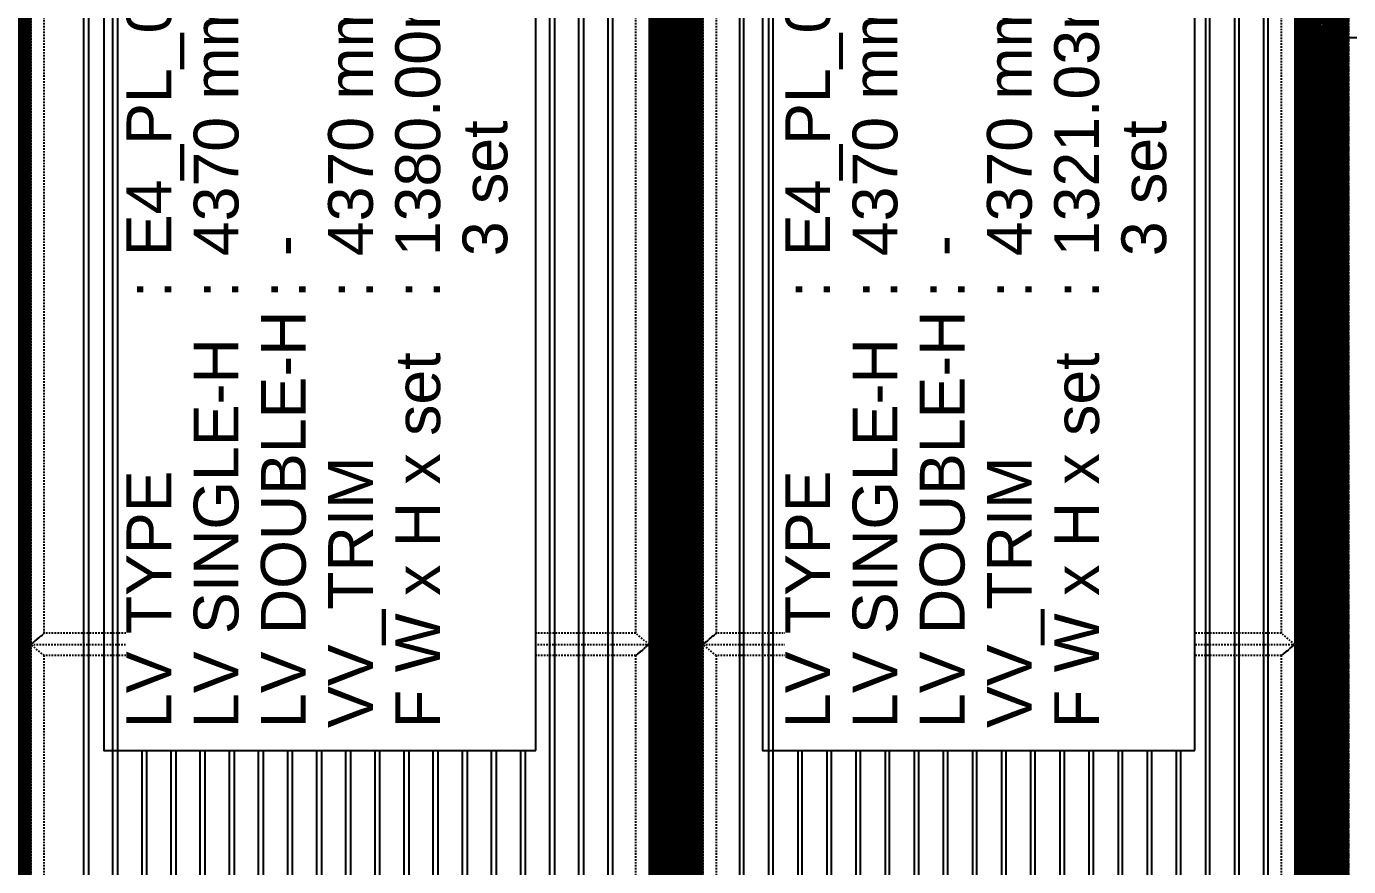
# Model space of a CAD drawing. Header units: millimetres. Extents: x 663313 to 1226001, y 1431724 to 1620898.
# Drawn here: x 902598 to 905549, y 1514246 to 1516121 of the extents above; entities that cross this region are included whole.
import ezdxf

# ---------------------------------------------------------------- set-up
doc = ezdxf.new("R2010")
doc.units = ezdxf.units.MM
for name, pattern in [('Grid Line', [22.225, 12.7, -3.175, 3.175, -3.175]), ('HIDDEN', [0.375, 0.25, -0.125]), ('TA_HL_001.00000', [6.5, 3.55, -2.95]), ('XKITLINE00', [0]), ('XKITLINE02', [4, 2, -2])]:
    doc.linetypes.add(name, pattern=pattern)
doc.layers.get('Defpoints').update_dxf_attribs({"color": 140})
doc.layers.add('000 - 0_HIDE_OBJ_FRAMING_DEF_SUB', color=1, linetype='Continuous', plot=False)
doc.layers.add('000 - ESTIMATE_ASPG_MAIN_COLOR_6', color=6, linetype='Continuous', true_color=0xff00ff)
doc.layers.add('000 - ESTIMATE_ASPG_TEXT_COLOR_1', color=1, linetype='Continuous', true_color=0xff0000)
for name, color, linetype in [('000 - ESTIMATE_ASPG_WIPEOUT_', 250, 'Continuous'), ('010 - ASPG_EXTR_MAIN_COLOR_2', 2, 'Continuous'), ('010 - ASPG_EXTR_WIPEOUT_', 250, 'Continuous'), ('010 - ASPG_FRAMING_MAIN_COLOR_1', 1, 'Continuous'), ('010 - ASPG_FRAMING_SUB_COLOR_2', 1, 'Continuous'), ('DIM', 1, 'Continuous')]:
    doc.layers.add(name, color=color, linetype=linetype)
doc.layers.add('000_AREA_ASPG_AREA_HATCH_', color=7, linetype='Continuous', true_color=0xff8700, plot=False)
doc.layers.add('000_AREA_ASPG_AREA_MAIN_COLOR_1', color=7, linetype='Continuous', true_color=0xff8700, plot=False)
for name, color, linetype, lineweight in [('A-FLOR-E', 2, 'Continuous', 9), ('A-GENM', 29, 'Continuous', 9), ('Bolt', 7, 'Continuous', 0), ('Part', 2, 'Continuous', 0)]:
    doc.layers.add(name, color=color, linetype=linetype, lineweight=lineweight)
doc.styles.add('_Arial', font='arial.ttf')
doc.styles.add('Arial', font='arial.ttf')
doc.dimstyles.new('Dim - 40 - End', dxfattribs={"dimscale": 0.04, "dimtxt": 3, "dimasz": 1, "dimexe": 0, "dimexo": 2.5, "dimgap": 1.5, "dimtad": 1, "dimdec": 0, "dimlfac": 1000, "dimzin": 1, "dimdsep": 46, "dimtxsty": 'Arial', "dimblk": 'END', "dimcen": 0.09, "dimclrd": 1, "dimclre": 49, "dimclrt": 3, "dimadec": 0, "dimazin": 0, "dimtfac": 1, "dimtdec": 0, "dimtix": 1, "dimtofl": 0, "dimtmove": 2, "dimatfit": 3, "dimfxl": 1, "dimtfill": 1, "dimtfillclr": 256, "dimtolj": 1, "dimtzin": 0, "dimarcsym": 0})

# ---------------------------------------------------------------- blocks, each defined once
blk = doc.blocks.new('GM_Louver Grill Vertical Z1 - Z Profile-18225337-ENT 4 ELE-4 sheet')
at = {"layer": 'A-GENM', "color": 39}
blk.add_line((131839.2, 105680), (131839.2, 110050), dxfattribs=at)
blk = doc.blocks.new('4')
at = {"layer": 'DIM'}
for p, q in [((133213.9, 105680), (133213.9, 110050)), ((134614.2, 110050), (134614.2, 105680)), ((134714.2, 110050), (134714.2, 105680)), ((136114.5, 105680), (136114.5, 110050))]:
    blk.add_line(p, q, dxfattribs=at)
for points in [[(133163.9, 110050), (134664.2, 110050), (134664.2, 105680), (133163.9, 105680)], [(136164.5, 110050), (134664.2, 110050), (134664.2, 105680), (136164.5, 105680)]]:
    blk.add_lwpolyline(points, close=True, dxfattribs=at)
at = {"layer": 'A-GENM'}
for p in [(1425, 0), (1500, 0), (1575, 0), (1650, 0), (1725, 0), (1800, 0), (1875, 0), (1950, 0), (2025, 0), (2100, 0), (2175, 0), (2250, 0), (2325, 0), (2400, 0), (2475, 0), (2550, 0), (2625, 0), (2700, 0), (2925, 0), (3000, 0), (3075, 0), (3150, 0), (3225, 0), (3300, 0), (3375, 0), (3450, 0), (3525, 0), (3600, 0), (3675, 0), (3750, 0), (3825, 0), (3900, 0), (3975, 0), (4050, 0), (4125, 0), (4200, 0)]:
    blk.add_blockref('GM_Louver Grill Vertical Z1 - Z Profile-18225337-ENT 4 ELE-4 sheet', p, dxfattribs=at)
blk = doc.blocks.new('*A3166292')
at = {"layer": 'Part', "linetype": 'XKITLINE00', "lineweight": 0}
for p, q in [((471.413366, 88.530227), (471.413366, 87.880227)), ((471.413366, 88.530227), (498.413366, 88.530227)), ((498.413366, 87.880227), (498.413366, 88.530227)), ((471.413366, 87.880227), (498.413366, 87.880227))]:
    blk.add_line(p, q, dxfattribs=at)
at = {"layer": 'Part', "linetype": 'XKITLINE02', "lineweight": 0}
blk.add_line((471.413366, 87.940227), (498.413366, 87.940227), dxfattribs=at)
blk = doc.blocks.new('*A3170293')
at = {"layer": 'Part', "linetype": 'XKITLINE00', "lineweight": 0}
for p, q in [((473.663364, 101.130227), (473.663364, 88.530227)), ((473.663364, 101.130227), (474.663364, 101.130227)), ((474.663364, 101.130227), (474.663364, 88.530227)), ((473.663364, 87.820227), (473.663364, 84.030227)), ((474.663364, 87.820227), (474.663364, 84.030227)), ((473.663364, 84.030227), (474.663364, 84.030227))]:
    blk.add_line(p, q, dxfattribs=at)
at = {"layer": 'Part', "linetype": 'XKITLINE02', "lineweight": 0}
for p, q in [((474.133364, 101.130227), (474.133364, 84.030227)), ((474.193364, 101.130227), (474.193364, 84.030227)), ((473.663364, 88.530227), (473.663364, 87.820227)), ((474.663364, 88.530227), (474.663364, 87.820227))]:
    blk.add_line(p, q, dxfattribs=at)
blk = doc.blocks.new('*A3171294')
at = {"layer": 'Part', "linetype": 'XKITLINE00', "lineweight": 0}
for p, q in [((495.163364, 101.130227), (495.163364, 88.530227)), ((495.163364, 101.130227), (496.163364, 101.130227)), ((496.163364, 101.130227), (496.163364, 88.530227)), ((495.163364, 87.820227), (495.163364, 84.030227)), ((496.163364, 87.820227), (496.163364, 84.030227)), ((495.163364, 84.030227), (496.163364, 84.030227))]:
    blk.add_line(p, q, dxfattribs=at)
at = {"layer": 'Part', "linetype": 'XKITLINE02', "lineweight": 0}
for p, q in [((495.633364, 101.130227), (495.633364, 84.030227)), ((495.693364, 101.130227), (495.693364, 84.030227)), ((495.163364, 88.530227), (495.163364, 87.820227)), ((496.163364, 88.530227), (496.163364, 87.820227))]:
    blk.add_line(p, q, dxfattribs=at)
blk = doc.blocks.new('*A3184300')
at = {"layer": 'Bolt'}
for points in [[(473.793, 87.88), (473.793, 87.94), (473.933, 87.94), (473.933, 87.88)], [(474.393, 87.88), (474.393, 87.94), (474.533, 87.94), (474.533, 87.88)], [(473.793, 87.82), (473.793, 87.88), (473.933, 87.88), (473.933, 87.82)], [(474.393, 87.82), (474.393, 87.88), (474.533, 87.88), (474.533, 87.82)]]:
    blk.add_hatch(color=256, dxfattribs=at).paths.add_polyline_path(points, flags=17)
at = {"layer": 'Bolt', "linetype": 'XKITLINE00', "lineweight": 0}
for p, q in [((473.793, 87.88), (473.793, 87.94)), ((473.863, 87.741), (473.863, 88.17)), ((473.933, 87.88), (473.933, 87.94)), ((474.393, 87.88), (474.393, 87.94)), ((474.463, 87.741), (474.463, 88.17)), ((474.533, 87.88), (474.533, 87.94)), ((473.793, 87.82), (473.793, 87.88)), ((473.933, 87.82), (473.933, 87.88)), ((474.393, 87.82), (474.393, 87.88)), ((474.533, 87.82), (474.533, 87.88))]:
    blk.add_line(p, q, dxfattribs=at)
blk = doc.blocks.new('*A3185301')
at = {"layer": 'Part', "linetype": 'XKITLINE00', "lineweight": 0}
for p, q in [((473.663364, 87.820227), (473.663364, 87.880227)), ((474.663364, 87.820227), (473.663364, 87.820227)), ((474.663364, 87.880227), (474.663364, 87.820227))]:
    blk.add_line(p, q, dxfattribs=at)
at = {"layer": 'Part', "linetype": 'XKITLINE02', "lineweight": 0}
blk.add_line((473.663364, 87.880227), (474.663364, 87.880227), dxfattribs=at)
blk = doc.blocks.new('*A3186302')
at = {"layer": 'Part', "linetype": 'XKITLINE00', "lineweight": 0}
for p, q in [((474.133364, 87.820227), (474.193364, 87.820227)), ((474.133364, 86.820227), (474.133364, 87.820227)), ((474.193364, 87.820227), (474.193364, 86.820227)), ((474.133364, 87.520227), (474.193364, 87.520227)), ((474.193364, 86.820227), (474.133364, 86.820227))]:
    blk.add_line(p, q, dxfattribs=at)
blk = doc.blocks.new('*A3192308')
at = {"layer": 'Bolt'}
for points in [[(494.833, 101.33), (494.833, 101.23), (494.693, 101.23), (494.693, 101.33)], [(496.633, 101.33), (496.633, 101.23), (496.493, 101.23), (496.493, 101.33)]]:
    blk.add_hatch(color=256, dxfattribs=at).paths.add_polyline_path(points, flags=17)
at = {"layer": 'Bolt', "linetype": 'XKITLINE00', "lineweight": 0}
for p, q in [((494.693, 101.23), (494.693, 101.33)), ((494.763, 101.23), (494.763, 101.33)), ((494.833, 101.23), (494.833, 101.33)), ((496.493, 101.23), (496.493, 101.33)), ((496.563, 101.23), (496.563, 101.33)), ((496.633, 101.23), (496.633, 101.33))]:
    blk.add_line(p, q, dxfattribs=at)
blk = doc.blocks.new('*A3193309')
at = {"layer": 'Bolt', "linetype": 'XKITLINE02', "lineweight": 0}
for p, q in [((495.822564, 100.930227), (495.393364, 100.930227)), ((495.693364, 101.000227), (495.633364, 101.000227)), ((495.743364, 101.100227), (495.693364, 101.100227)), ((495.693364, 100.860227), (495.633364, 100.860227)), ((495.743364, 100.760227), (495.693364, 100.760227))]:
    blk.add_line(p, q, dxfattribs=at)
blk = doc.blocks.new('*A3194310')
at = {"layer": 'Part', "linetype": 'XKITLINE00', "lineweight": 0}
for p, q in [((494.563364, 101.330227), (494.363364, 101.530227)), ((496.793364, 101.330227), (496.963364, 101.530227)), ((494.563364, 101.330227), (496.793364, 101.330227))]:
    blk.add_line(p, q, dxfattribs=at)
at = {"layer": 'Part', "linetype": 'XKITLINE02', "lineweight": 0}
blk.add_line((494.363364, 101.530227), (496.963364, 101.530227), dxfattribs=at)
blk = doc.blocks.new('*A3195311')
at = {"layer": 'Part', "linetype": 'XKITLINE00', "lineweight": 0}
for p, q in [((495.693364, 101.230227), (495.693364, 101.130227)), ((496.293364, 101.230227), (496.293364, 101.180227)), ((496.293364, 101.180227), (495.743364, 101.180227)), ((495.743364, 101.180227), (495.743364, 101.130227))]:
    blk.add_line(p, q, dxfattribs=at)
at = {"layer": 'Part', "linetype": 'XKITLINE02', "lineweight": 0}
for p, q in [((495.693364, 101.230227), (496.293364, 101.230227)), ((495.693364, 101.130227), (495.693364, 100.630227)), ((495.743364, 101.130227), (495.743364, 100.630227)), ((495.693364, 100.630227), (495.743364, 100.630227))]:
    blk.add_line(p, q, dxfattribs=at)
blk = doc.blocks.new('*A3196312')
at = {"layer": 'Part', "linetype": 'XKITLINE00', "lineweight": 0}
for p, q in [((494.563364, 101.230227), (494.563364, 101.330227)), ((494.563364, 101.330227), (496.763364, 101.330227)), ((494.563364, 101.230227), (496.763364, 101.230227)), ((496.763364, 101.330227), (496.763364, 101.230227))]:
    blk.add_line(p, q, dxfattribs=at)
blk = doc.blocks.new('*A3204313')
at = {"layer": 'Bolt'}
for points in [[(473.333, 101.33), (473.333, 101.23), (473.193, 101.23), (473.193, 101.33)], [(475.133, 101.33), (475.133, 101.23), (474.993, 101.23), (474.993, 101.33)]]:
    blk.add_hatch(color=256, dxfattribs=at).paths.add_polyline_path(points, flags=17)
at = {"layer": 'Bolt', "linetype": 'XKITLINE00', "lineweight": 0}
for p, q in [((473.193, 101.23), (473.193, 101.33)), ((473.263, 101.23), (473.263, 101.33)), ((473.333, 101.23), (473.333, 101.33)), ((474.993, 101.23), (474.993, 101.33)), ((475.063, 101.23), (475.063, 101.33)), ((475.133, 101.23), (475.133, 101.33))]:
    blk.add_line(p, q, dxfattribs=at)
blk = doc.blocks.new('*A3205314')
at = {"layer": 'Bolt', "linetype": 'XKITLINE02', "lineweight": 0}
for p, q in [((474.322564, 100.930227), (473.893364, 100.930227)), ((474.193364, 101.000227), (474.133364, 101.000227)), ((474.243364, 101.100227), (474.193364, 101.100227)), ((474.193364, 100.860227), (474.133364, 100.860227)), ((474.243364, 100.760227), (474.193364, 100.760227))]:
    blk.add_line(p, q, dxfattribs=at)
blk = doc.blocks.new('*A3206315')
at = {"layer": 'Part', "linetype": 'XKITLINE00', "lineweight": 0}
for p, q in [((473.063364, 101.330227), (472.863364, 101.530227)), ((475.293364, 101.330227), (475.463364, 101.530227)), ((473.063364, 101.330227), (475.293364, 101.330227))]:
    blk.add_line(p, q, dxfattribs=at)
at = {"layer": 'Part', "linetype": 'XKITLINE02', "lineweight": 0}
blk.add_line((472.863364, 101.530227), (475.463364, 101.530227), dxfattribs=at)
blk = doc.blocks.new('*A3207316')
at = {"layer": 'Part', "linetype": 'XKITLINE00', "lineweight": 0}
for p, q in [((474.193364, 101.230227), (474.193364, 101.130227)), ((474.793364, 101.230227), (474.793364, 101.180227)), ((474.793364, 101.180227), (474.243364, 101.180227)), ((474.243364, 101.180227), (474.243364, 101.130227))]:
    blk.add_line(p, q, dxfattribs=at)
at = {"layer": 'Part', "linetype": 'XKITLINE02', "lineweight": 0}
for p, q in [((474.193364, 101.230227), (474.793364, 101.230227)), ((474.193364, 101.130227), (474.193364, 100.630227)), ((474.243364, 101.130227), (474.243364, 100.630227)), ((474.193364, 100.630227), (474.243364, 100.630227))]:
    blk.add_line(p, q, dxfattribs=at)
blk = doc.blocks.new('*A3208317')
at = {"layer": 'Part', "linetype": 'XKITLINE00', "lineweight": 0}
for p, q in [((473.063364, 101.230227), (473.063364, 101.330227)), ((473.063364, 101.330227), (475.263364, 101.330227)), ((473.063364, 101.230227), (475.263364, 101.230227)), ((475.263364, 101.330227), (475.263364, 101.230227))]:
    blk.add_line(p, q, dxfattribs=at)
blk = doc.blocks.new('*A3230331')
at = {"layer": 'Bolt'}
for points in [[(495.293, 87.88), (495.293, 87.94), (495.433, 87.94), (495.433, 87.88)], [(495.893, 87.88), (495.893, 87.94), (496.033, 87.94), (496.033, 87.88)], [(495.293, 87.82), (495.293, 87.88), (495.433, 87.88), (495.433, 87.82)], [(495.893, 87.82), (495.893, 87.88), (496.033, 87.88), (496.033, 87.82)]]:
    blk.add_hatch(color=256, dxfattribs=at).paths.add_polyline_path(points, flags=17)
at = {"layer": 'Bolt', "linetype": 'XKITLINE00', "lineweight": 0}
for p, q in [((495.293, 87.88), (495.293, 87.94)), ((495.363, 87.741), (495.363, 88.17)), ((495.433, 87.88), (495.433, 87.94)), ((495.893, 87.88), (495.893, 87.94)), ((495.963, 87.741), (495.963, 88.17)), ((496.033, 87.88), (496.033, 87.94)), ((495.293, 87.82), (495.293, 87.88)), ((495.433, 87.82), (495.433, 87.88)), ((495.893, 87.82), (495.893, 87.88)), ((496.033, 87.82), (496.033, 87.88))]:
    blk.add_line(p, q, dxfattribs=at)
blk = doc.blocks.new('*A3231332')
at = {"layer": 'Part', "linetype": 'XKITLINE00', "lineweight": 0}
for p, q in [((495.163364, 87.820227), (495.163364, 87.880227)), ((495.163364, 87.820227), (496.163364, 87.820227)), ((496.163364, 87.820227), (496.163364, 87.880227))]:
    blk.add_line(p, q, dxfattribs=at)
at = {"layer": 'Part', "linetype": 'XKITLINE02', "lineweight": 0}
blk.add_line((495.163364, 87.880227), (496.163364, 87.880227), dxfattribs=at)
blk = doc.blocks.new('*A3232333')
at = {"layer": 'Part', "linetype": 'XKITLINE00', "lineweight": 0}
for p, q in [((495.633364, 87.820227), (495.693364, 87.820227)), ((495.633364, 86.820227), (495.633364, 87.820227)), ((495.693364, 87.820227), (495.693364, 86.820227)), ((495.633364, 87.520227), (495.693364, 87.520227)), ((495.693364, 86.820227), (495.633364, 86.820227))]:
    blk.add_line(p, q, dxfattribs=at)
blk = doc.blocks.new('END')
at = {"color": 1}
for p, q in [((2, 0), (-2, 0)), ((0, 2), (0, -2))]:
    blk.add_line(p, q, dxfattribs=at)
at = {"color": 3}
blk.add_line((-1, -1), (1, 1), dxfattribs=at)
blk = doc.blocks.new('*D3612')
at = {"layer": '000 - 0_HIDE_OBJ_FRAMING_DEF_SUB', "color": 49, "lineweight": -2, "transparency": 16777216}
for p, q in [((1469.7, 108353.2), (1469.7, 108491.4)), ((1720, 108353.2), (1720, 108491.4))]:
    blk.add_line(p, q, dxfattribs=at)
at = {"layer": '000 - 0_HIDE_OBJ_FRAMING_DEF_SUB', "color": 1, "lineweight": -2, "transparency": 16777216}
blk.add_line((1469.8, 108491.4), (1720, 108491.4), dxfattribs=at)
at = {"layer": 'Defpoints', "color": 0, "transparency": 16777216}
for p in [(1720, 108491.4), (1469.7, 108353.1), (1720, 108353.1)]:
    blk.add_point(p, dxfattribs=at)
at = {"layer": '000 - 0_HIDE_OBJ_FRAMING_DEF_SUB', "color": 1, "lineweight": -2, "transparency": 16777216, "xscale": 0.04, "yscale": 0.04, "zscale": 0.04, "rotation": 180}
blk.add_blockref('END', (1469.7, 108491.4), dxfattribs=at)
at = {"layer": '000 - 0_HIDE_OBJ_FRAMING_DEF_SUB', "color": 1, "lineweight": -2, "transparency": 16777216, "xscale": 0.04, "yscale": 0.04, "zscale": 0.04}
blk.add_blockref('END', (1720, 108491.4), dxfattribs=at)
at = {"layer": '000 - 0_HIDE_OBJ_FRAMING_DEF_SUB', "color": 3, "transparency": 16777216, "insert": (1594.9, 108491.5), "char_height": 0.12, "attachment_point": 5, "style": 'Arial', "bg_fill": 3, "box_fill_scale": 1.1, "bg_fill_color": 256, "bg_fill_true_color": 13158600, "bg_fill_transparency": 0}
blk.add_mtext('\\A1;250260', dxfattribs=at)
blk = doc.blocks.new('*D3613')
at = {"layer": '000 - 0_HIDE_OBJ_FRAMING_DEF_SUB', "color": 49, "lineweight": -2, "transparency": 16777216}
for p, q in [((1720, 108146.2), (1720, 108281.3)), ((2020, 108146.2), (2020, 108281.3))]:
    blk.add_line(p, q, dxfattribs=at)
at = {"layer": '000 - 0_HIDE_OBJ_FRAMING_DEF_SUB', "color": 1, "lineweight": -2, "transparency": 16777216}
blk.add_line((1720, 108281.3), (2020, 108281.3), dxfattribs=at)
at = {"layer": 'Defpoints', "color": 0, "transparency": 16777216}
for p in [(2020, 108281.3), (1720, 108146.1), (2020, 108146.1)]:
    blk.add_point(p, dxfattribs=at)
at = {"layer": '000 - 0_HIDE_OBJ_FRAMING_DEF_SUB', "color": 1, "lineweight": -2, "transparency": 16777216, "xscale": 0.04, "yscale": 0.04, "zscale": 0.04, "rotation": 180}
blk.add_blockref('END', (1720, 108281.3), dxfattribs=at)
at = {"layer": '000 - 0_HIDE_OBJ_FRAMING_DEF_SUB', "color": 1, "lineweight": -2, "transparency": 16777216, "xscale": 0.04, "yscale": 0.04, "zscale": 0.04}
blk.add_blockref('END', (2020, 108281.3), dxfattribs=at)
at = {"layer": '000 - 0_HIDE_OBJ_FRAMING_DEF_SUB', "color": 3, "transparency": 16777216, "insert": (1870, 108281.4), "char_height": 0.12, "attachment_point": 5, "style": 'Arial', "bg_fill": 3, "box_fill_scale": 1.1, "bg_fill_color": 256, "bg_fill_true_color": 13158600, "bg_fill_transparency": 0}
blk.add_mtext('\\A1;300002', dxfattribs=at)
blk = doc.blocks.new('*D3614')
at = {"layer": '000 - 0_HIDE_OBJ_FRAMING_DEF_SUB', "color": 49, "lineweight": -2, "transparency": 16777216}
for p, q in [((2020, 108356.6), (2020, 108491.4)), ((4170, 108356.6), (4170, 108491.4))]:
    blk.add_line(p, q, dxfattribs=at)
at = {"layer": '000 - 0_HIDE_OBJ_FRAMING_DEF_SUB', "color": 1, "lineweight": -2, "transparency": 16777216}
blk.add_line((2020, 108491.4), (4170, 108491.4), dxfattribs=at)
at = {"layer": 'Defpoints', "color": 0, "transparency": 16777216}
for p in [(4170, 108491.4), (2020, 108356.5), (4170, 108356.5)]:
    blk.add_point(p, dxfattribs=at)
at = {"layer": '000 - 0_HIDE_OBJ_FRAMING_DEF_SUB', "color": 1, "lineweight": -2, "transparency": 16777216, "xscale": 0.04, "yscale": 0.04, "zscale": 0.04, "rotation": 180}
blk.add_blockref('END', (2020, 108491.4), dxfattribs=at)
at = {"layer": '000 - 0_HIDE_OBJ_FRAMING_DEF_SUB', "color": 1, "lineweight": -2, "transparency": 16777216, "xscale": 0.04, "yscale": 0.04, "zscale": 0.04}
blk.add_blockref('END', (4170, 108491.4), dxfattribs=at)
at = {"layer": '000 - 0_HIDE_OBJ_FRAMING_DEF_SUB', "color": 3, "transparency": 16777216, "insert": (3095, 108491.5), "char_height": 0.12, "attachment_point": 5, "style": 'Arial', "bg_fill": 3, "box_fill_scale": 1.1, "bg_fill_color": 256, "bg_fill_true_color": 13158600, "bg_fill_transparency": 0}
blk.add_mtext('\\A1;2150000', dxfattribs=at)
blk = doc.blocks.new('*D3615')
at = {"layer": '000 - 0_HIDE_OBJ_FRAMING_DEF_SUB', "color": 49, "lineweight": -2, "transparency": 16777216}
for p, q in [((4169.7, 108145.1), (4169.7, 108281.3)), ((4470, 108145.1), (4470, 108281.3))]:
    blk.add_line(p, q, dxfattribs=at)
at = {"layer": '000 - 0_HIDE_OBJ_FRAMING_DEF_SUB', "color": 1, "lineweight": -2, "transparency": 16777216}
blk.add_line((4169.8, 108281.3), (4470, 108281.3), dxfattribs=at)
at = {"layer": 'Defpoints', "color": 0, "transparency": 16777216}
for p in [(4470, 108281.3), (4169.7, 108145), (4470, 108145)]:
    blk.add_point(p, dxfattribs=at)
at = {"layer": '000 - 0_HIDE_OBJ_FRAMING_DEF_SUB', "color": 1, "lineweight": -2, "transparency": 16777216, "xscale": 0.04, "yscale": 0.04, "zscale": 0.04, "rotation": 180}
blk.add_blockref('END', (4169.7, 108281.3), dxfattribs=at)
at = {"layer": '000 - 0_HIDE_OBJ_FRAMING_DEF_SUB', "color": 1, "lineweight": -2, "transparency": 16777216, "xscale": 0.04, "yscale": 0.04, "zscale": 0.04}
blk.add_blockref('END', (4470, 108281.3), dxfattribs=at)
at = {"layer": '000 - 0_HIDE_OBJ_FRAMING_DEF_SUB', "color": 3, "transparency": 16777216, "insert": (4319.9, 108281.4), "char_height": 0.12, "attachment_point": 5, "style": 'Arial', "bg_fill": 3, "box_fill_scale": 1.1, "bg_fill_color": 256, "bg_fill_true_color": 13158600, "bg_fill_transparency": 0}
blk.add_mtext('\\A1;300262', dxfattribs=at)
blk = doc.blocks.new('*D3616')
at = {"layer": '000 - 0_HIDE_OBJ_FRAMING_DEF_SUB', "color": 49, "lineweight": -2, "transparency": 16777216}
for p, q in [((4469.7, 108335.1), (4469.7, 108491.4)), ((4720, 108335.1), (4720, 108491.4))]:
    blk.add_line(p, q, dxfattribs=at)
at = {"layer": '000 - 0_HIDE_OBJ_FRAMING_DEF_SUB', "color": 1, "lineweight": -2, "transparency": 16777216}
blk.add_line((4469.8, 108491.4), (4720, 108491.4), dxfattribs=at)
at = {"layer": 'Defpoints', "color": 0, "transparency": 16777216}
for p in [(4720, 108491.4), (4469.7, 108335), (4720, 108335)]:
    blk.add_point(p, dxfattribs=at)
at = {"layer": '000 - 0_HIDE_OBJ_FRAMING_DEF_SUB', "color": 1, "lineweight": -2, "transparency": 16777216, "xscale": 0.04, "yscale": 0.04, "zscale": 0.04, "rotation": 180}
blk.add_blockref('END', (4469.7, 108491.4), dxfattribs=at)
at = {"layer": '000 - 0_HIDE_OBJ_FRAMING_DEF_SUB', "color": 1, "lineweight": -2, "transparency": 16777216, "xscale": 0.04, "yscale": 0.04, "zscale": 0.04}
blk.add_blockref('END', (4720, 108491.4), dxfattribs=at)
at = {"layer": '000 - 0_HIDE_OBJ_FRAMING_DEF_SUB', "color": 3, "transparency": 16777216, "insert": (4594.9, 108491.5), "char_height": 0.12, "attachment_point": 5, "style": 'Arial', "bg_fill": 3, "box_fill_scale": 1.1, "bg_fill_color": 256, "bg_fill_true_color": 13158600, "bg_fill_transparency": 0}
blk.add_mtext('\\A1;250262', dxfattribs=at)
blk = doc.blocks.new('*D3626')
at = {"layer": '000 - 0_HIDE_OBJ_FRAMING_DEF_SUB', "color": 49, "lineweight": -2, "transparency": 16777216}
for p, q in [((1745, 106842.9), (1745, 105190.4)), ((1720, 105089.5), (1720, 105190.4))]:
    blk.add_line(p, q, dxfattribs=at)
at = {"layer": '000 - 0_HIDE_OBJ_FRAMING_DEF_SUB', "color": 1, "lineweight": -2, "transparency": 16777216}
blk.add_line((1720, 105190.4), (1745, 105190.4), dxfattribs=at)
at = {"layer": 'Defpoints', "color": 0, "transparency": 16777216}
for p in [(1745, 106843), (1720, 105089.4)]:
    blk.add_point(p, dxfattribs=at)
at = {"layer": '000 - 0_HIDE_OBJ_FRAMING_DEF_SUB', "color": 1, "lineweight": -2, "transparency": 16777216, "xscale": 0.04, "yscale": 0.04, "zscale": 0.04, "rotation": 180}
blk.add_blockref('END', (1720, 105190.4), dxfattribs=at)
at = {"layer": '000 - 0_HIDE_OBJ_FRAMING_DEF_SUB', "color": 1, "lineweight": -2, "transparency": 16777216, "xscale": 0.04, "yscale": 0.04, "zscale": 0.04}
blk.add_blockref('END', (1745, 105190.4), dxfattribs=at)
at = {"layer": '000 - 0_HIDE_OBJ_FRAMING_DEF_SUB', "color": 3, "transparency": 16777216, "insert": (1732.5, 105190.6), "char_height": 0.12, "attachment_point": 5, "style": 'Arial', "bg_fill": 3, "box_fill_scale": 1.1, "bg_fill_color": 256, "bg_fill_true_color": 13158600, "bg_fill_transparency": 0}
blk.add_mtext('\\A1;25000', dxfattribs=at)
at = {"layer": 'Defpoints', "color": 0, "transparency": 16777216}
blk.add_point((1745, 105190.4), dxfattribs=at)
blk = doc.blocks.new('*D3627')
at = {"layer": '000 - 0_HIDE_OBJ_FRAMING_DEF_SUB', "color": 49, "lineweight": -2, "transparency": 16777216}
for p, q in [((1745, 106843.1), (1745, 106945.8)), ((4445, 106843.1), (4445, 106945.8))]:
    blk.add_line(p, q, dxfattribs=at)
at = {"layer": '000 - 0_HIDE_OBJ_FRAMING_DEF_SUB', "color": 1, "lineweight": -2, "transparency": 16777216}
blk.add_line((1745, 106945.8), (4445, 106945.8), dxfattribs=at)
at = {"layer": 'Defpoints', "color": 0, "transparency": 16777216}
for p in [(4445, 106945.8), (1745, 106843), (4445, 106843)]:
    blk.add_point(p, dxfattribs=at)
at = {"layer": '000 - 0_HIDE_OBJ_FRAMING_DEF_SUB', "color": 1, "lineweight": -2, "transparency": 16777216, "xscale": 0.04, "yscale": 0.04, "zscale": 0.04, "rotation": 180}
blk.add_blockref('END', (1745, 106945.8), dxfattribs=at)
at = {"layer": '000 - 0_HIDE_OBJ_FRAMING_DEF_SUB', "color": 1, "lineweight": -2, "transparency": 16777216, "xscale": 0.04, "yscale": 0.04, "zscale": 0.04}
blk.add_blockref('END', (4445, 106945.8), dxfattribs=at)
at = {"layer": '000 - 0_HIDE_OBJ_FRAMING_DEF_SUB', "color": 3, "transparency": 16777216, "insert": (3095, 106945.9), "char_height": 0.12, "attachment_point": 5, "style": 'Arial', "bg_fill": 3, "box_fill_scale": 1.1, "bg_fill_color": 256, "bg_fill_true_color": 13158600, "bg_fill_transparency": 0}
blk.add_mtext('\\A1;2700000', dxfattribs=at)
blk = doc.blocks.new('*D3628')
at = {"layer": '000 - 0_HIDE_OBJ_FRAMING_DEF_SUB', "color": 49, "lineweight": -2, "transparency": 16777216}
for p, q in [((4445, 106843.1), (4445, 106945.8)), ((4469.7, 106843.1), (4469.7, 106945.8))]:
    blk.add_line(p, q, dxfattribs=at)
at = {"layer": '000 - 0_HIDE_OBJ_FRAMING_DEF_SUB', "color": 1, "lineweight": -2, "transparency": 16777216}
blk.add_line((4445, 106945.8), (4469.7, 106945.8), dxfattribs=at)
at = {"layer": 'Defpoints', "color": 0, "transparency": 16777216}
for p in [(4445, 106843), (4469.7, 106843)]:
    blk.add_point(p, dxfattribs=at)
at = {"layer": '000 - 0_HIDE_OBJ_FRAMING_DEF_SUB', "color": 1, "lineweight": -2, "transparency": 16777216, "xscale": 0.04, "yscale": 0.04, "zscale": 0.04, "rotation": 180}
blk.add_blockref('END', (4445, 106945.8), dxfattribs=at)
at = {"layer": '000 - 0_HIDE_OBJ_FRAMING_DEF_SUB', "color": 1, "lineweight": -2, "transparency": 16777216, "xscale": 0.04, "yscale": 0.04, "zscale": 0.04}
blk.add_blockref('END', (4469.7, 106945.8), dxfattribs=at)
at = {"layer": '000 - 0_HIDE_OBJ_FRAMING_DEF_SUB', "color": 3, "transparency": 16777216, "insert": (4457.4, 106945.9), "char_height": 0.12, "attachment_point": 5, "style": 'Arial', "bg_fill": 3, "box_fill_scale": 1.1, "bg_fill_color": 256, "bg_fill_true_color": 13158600, "bg_fill_transparency": 0}
blk.add_mtext('\\A1;24738', dxfattribs=at)
at = {"layer": 'Defpoints', "color": 0, "transparency": 16777216}
blk.add_point((4469.7, 106945.8), dxfattribs=at)
blk = doc.blocks.new('*U4746')
blk.add_wipeout([(50, 0), (1450, 0), (1450, 4370), (50, 4370)]).dxf.layer = '010 - ASPG_EXTR_WIPEOUT_'
at = {"layer": '010 - ASPG_EXTR_MAIN_COLOR_2'}
for points in [[(141.5, 0), (151.7, 0), (151.7, 4370), (141.5, 4370)], [(206.5, 0), (216.7, 0), (216.7, 4370), (206.5, 4370)], [(271.5, 0), (281.7, 0), (281.7, 4370), (271.5, 4370)], [(336.5, 0), (346.7, 0), (346.7, 4370), (336.5, 4370)], [(401.5, 0), (411.7, 0), (411.7, 4370), (401.5, 4370)], [(466.5, 0), (476.7, 0), (476.7, 4370), (466.5, 4370)], [(531.5, 0), (541.7, 0), (541.7, 4370), (531.5, 4370)], [(596.5, 0), (606.7, 0), (606.7, 4370), (596.5, 4370)], [(661.5, 0), (671.7, 0), (671.7, 4370), (661.5, 4370)], [(726.5, 0), (736.7, 0), (736.7, 4370), (726.5, 4370)], [(791.5, 0), (801.7, 0), (801.7, 4370), (791.5, 4370)], [(856.5, 0), (866.7, 0), (866.7, 4370), (856.5, 4370)], [(921.5, 0), (931.7, 0), (931.7, 4370), (921.5, 4370)], [(986.5, 0), (996.7, 0), (996.7, 4370), (986.5, 4370)], [(1051.5, 0), (1061.7, 0), (1061.7, 4370), (1051.5, 4370)], [(1116.5, 0), (1126.7, 0), (1126.7, 4370), (1116.5, 4370)], [(1181.5, 0), (1191.7, 0), (1191.7, 4370), (1181.5, 4370)], [(1246.5, 0), (1256.7, 0), (1256.7, 4370), (1246.5, 4370)], [(1311.5, 0), (1321.7, 0), (1321.7, 4370), (1311.5, 4370)]]:
    blk.add_lwpolyline(points, close=True, dxfattribs=at)
at = {"layer": '010 - ASPG_FRAMING_SUB_COLOR_2'}
blk.add_lwpolyline([(50, 0), (1450, 0), (1450, 4370), (50, 4370)], close=True, dxfattribs=at)
blk.add_wipeout([(-50, 0), (50, 0), (50, 4370), (-50, 4370)]).dxf.layer = '010 - ASPG_EXTR_WIPEOUT_'
at = {"layer": '010 - ASPG_FRAMING_MAIN_COLOR_1'}
for points in [[(-50, 0), (-40, 0), (-40, 4370), (-50, 4370)], [(40, 0), (50, 0), (50, 4370), (40, 4370)]]:
    blk.add_lwpolyline(points, close=True, dxfattribs=at)
at = {"layer": '010 - ASPG_FRAMING_SUB_COLOR_2'}
blk.add_lwpolyline([(-50, 0), (50, 0), (50, 4370), (-50, 4370)], close=True, dxfattribs=at)
blk = doc.blocks.new('*U4745')
blk.add_wipeout([(50, 0), (1391, 0), (1391, 4370), (50, 4370)]).dxf.layer = '010 - ASPG_EXTR_WIPEOUT_'
at = {"layer": '010 - ASPG_EXTR_MAIN_COLOR_2'}
for points in [[(141.5, 0), (151.7, 0), (151.7, 4370), (141.5, 4370)], [(206.5, 0), (216.7, 0), (216.7, 4370), (206.5, 4370)], [(271.5, 0), (281.7, 0), (281.7, 4370), (271.5, 4370)], [(336.5, 0), (346.7, 0), (346.7, 4370), (336.5, 4370)], [(401.5, 0), (411.7, 0), (411.7, 4370), (401.5, 4370)], [(466.5, 0), (476.7, 0), (476.7, 4370), (466.5, 4370)], [(531.5, 0), (541.7, 0), (541.7, 4370), (531.5, 4370)], [(596.5, 0), (606.7, 0), (606.7, 4370), (596.5, 4370)], [(661.5, 0), (671.7, 0), (671.7, 4370), (661.5, 4370)], [(726.5, 0), (736.7, 0), (736.7, 4370), (726.5, 4370)], [(791.5, 0), (801.7, 0), (801.7, 4370), (791.5, 4370)], [(856.5, 0), (866.7, 0), (866.7, 4370), (856.5, 4370)], [(921.5, 0), (931.7, 0), (931.7, 4370), (921.5, 4370)], [(986.5, 0), (996.7, 0), (996.7, 4370), (986.5, 4370)], [(1051.5, 0), (1061.7, 0), (1061.7, 4370), (1051.5, 4370)], [(1116.5, 0), (1126.7, 0), (1126.7, 4370), (1116.5, 4370)], [(1181.5, 0), (1191.7, 0), (1191.7, 4370), (1181.5, 4370)], [(1246.5, 0), (1256.7, 0), (1256.7, 4370), (1246.5, 4370)], [(1311.5, 0), (1321.7, 0), (1321.7, 4370), (1311.5, 4370)]]:
    blk.add_lwpolyline(points, close=True, dxfattribs=at)
at = {"layer": '010 - ASPG_FRAMING_SUB_COLOR_2'}
blk.add_lwpolyline([(50, 0), (1391, 0), (1391, 4370), (50, 4370)], close=True, dxfattribs=at)
for points in [[(-50, 0), (50, 0), (50, 4370), (-50, 4370)], [(1391, 0), (1491, 0), (1491, 4370), (1391, 4370)]]:
    blk.add_wipeout(points).dxf.layer = '010 - ASPG_EXTR_WIPEOUT_'
at = {"layer": '010 - ASPG_FRAMING_MAIN_COLOR_1'}
for points in [[(-50, 0), (-40, 0), (-40, 4370), (-50, 4370)], [(40, 0), (50, 0), (50, 4370), (40, 4370)], [(1391, 0), (1401, 0), (1401, 4370), (1391, 4370)], [(1481, 0), (1491, 0), (1491, 4370), (1481, 4370)]]:
    blk.add_lwpolyline(points, close=True, dxfattribs=at)
at = {"layer": '010 - ASPG_FRAMING_SUB_COLOR_2'}
for points in [[(-50, 0), (50, 0), (50, 4370), (-50, 4370)], [(1391, 0), (1491, 0), (1491, 4370), (1391, 4370)]]:
    blk.add_lwpolyline(points, close=True, dxfattribs=at)
blk = doc.blocks.new('*U4792')
at = {"layer": '010 - ASPG_FRAMING_MAIN_COLOR_1', "linetype": 'ByBlock'}
for points in [[(0, 0), (0, 1380), (25, 1350), (25, 30), (0, 0)], [(1456.7, 1380), (0, 1380), (25, 1350), (1431.7, 1350)], [(1456.7, 0), (1456.7, 1380), (1431.7, 1350), (1431.7, 30), (1456.7, 0)], [(25, 30), (1431.7, 30), (1456.7, 0), (0, 0), (25, 30)]]:
    blk.add_lwpolyline(points, close=True, dxfattribs=at)
blk = doc.blocks.new('*U4800')
at = {"layer": '010 - ASPG_FRAMING_MAIN_COLOR_1', "linetype": 'ByBlock'}
for points in [[(0, 0), (0, 1321), (25, 1291), (25, 30), (0, 0)], [(1456.7, 1321), (0, 1321), (25, 1291), (1431.7, 1291)], [(1456.7, 0), (1456.7, 1321), (1431.7, 1291), (1431.7, 30), (1456.7, 0)], [(25, 30), (1431.7, 30), (1456.7, 0), (0, 0), (25, 30)]]:
    blk.add_lwpolyline(points, close=True, dxfattribs=at)
blk = doc.blocks.new('A$Cd3cf6656')
blk.add_wipeout([(-964.7, -457.4), (1855.6, -457.4), (1855.6, 457.4), (-964.7, 457.4)]).dxf.layer = '000 - ESTIMATE_ASPG_WIPEOUT_'
at = {"layer": '000 - ESTIMATE_ASPG_MAIN_COLOR_6'}
blk.add_lwpolyline([(-964.7, -457.4), (1855.6, -457.4), (1855.6, 507.4), (-964.7, 507.4)], close=True, dxfattribs=at)
at = {"layer": '000 - ESTIMATE_ASPG_TEXT_COLOR_1', "style": '_Arial'}
for s, p in [('LV TYPE', (-914.7, 356.5)), (':', (45, 356.5)), ('LV SINGLE-H', (-914.7, 206.5)), (':', (45, 206.5)), ('LV DOUBLE-H', (-914.7, 56.5)), (':', (45, 56.5)), ('VV_TRIM', (-914.7, -93.5)), (':', (45, -93.5)), ('F W x H x set', (-914.7, -243.5)), (':', (45, -243.5))]:
    blk.add_text(s, height=100, dxfattribs=at).set_placement(p)
for tag, p in [('LV_TYPE_VAL', (138.1, 356.5)), ('LV_SIN-H_VAL', (138.1, 206.5)), ('LV_DOU-H_VAL', (138.1, 56.5)), ('V-TRIM_VAL', (138.1, -93.5)), ('FRAME_VAL', (138.1, -243.5)), ('FRAME_SET', (138.1, -393.5))]:
    blk.add_attdef(tag, p, '', height=100, dxfattribs=at)
blk = doc.blocks.new('*U5419')
at = {"layer": '000_AREA_ASPG_AREA_HATCH_', "transparency": 33554539}
h = blk.add_hatch(dxfattribs=at)
h.set_pattern_fill('ANSI31', color=256)
h.set_pattern_definition([(45, (-24.4354, 4344.1105), (-2.245064, 2.245064), [])])
h.paths.add_polyline_path([(-60, 0), (60, 0), (60, 4370), (-60, 4370)])
at = {"layer": '000_AREA_ASPG_AREA_MAIN_COLOR_1'}
blk.add_lwpolyline([(-60, 0), (60, 0), (60, 4370), (-60, 4370)], close=True, dxfattribs=at)
blk = doc.blocks.new('W-1-PP18-ST_ENT4_REV00_20260531-231113_ELEVATION_4_ST')
at = {"layer": '000 - 0_HIDE_OBJ_FRAMING_DEF_SUB', "color": 251, "linetype": 'Grid Line'}
blk.add_line((4595, 110605.5718), (4595, 102240), dxfattribs=at)
at = {"layer": '000 - 0_HIDE_OBJ_FRAMING_DEF_SUB', "color": 1, "linetype": 'HIDDEN', "ltscale": 10}
for p, q in [((2020.0035, 108100), (2020.0035, 108459.497)), ((4170.0035, 108100), (4170.0035, 108459.497))]:
    blk.add_line(p, q, dxfattribs=at)
at = {"layer": 'A-FLOR-E', "color": 1, "linetype": 'HIDDEN', "ltscale": 20}
for points in [[(1720.0055, 102240), (1720, 109849.9999), (1470, 109849.9999), (1470.0055, 102240)], [(4594.998, 109849.9999), (4470.0035, 109849.9999), (4470.0035, 102240)]]:
    blk.add_lwpolyline(points, dxfattribs=at)
at = {"layer": 'Part', "linetype": 'XKITLINE00', "lineweight": 0}
blk.add_line((1720.0035, 108140), (4470.0035, 108140), dxfattribs=at)
blk.add_blockref('4', (-131569.4634, 0))
at = {"lineweight": 0, "xscale": 100, "yscale": 100, "zscale": 100}
for name, p in [('*A3206315', (-45396.3329, 97986.9773)), ('*A3208317', (-45396.3329, 97986.9773)), ('*A3204313', (-45396.3329, 97986.9773)), ('*A3194310', (-45396.3329, 97986.9773)), ('*A3196312', (-45396.3329, 97986.9773)), ('*A3192308', (-45396.3329, 97986.9773)), ('*A3170293', (-45396.3329, 97986.9773)), ('*A3205314', (-45396.3329, 97986.9773)), ('*A3207316', (-45396.3329, 97986.9773)), ('*A3171294', (-45396.3329, 97986.9773)), ('*A3193309', (-45396.3329, 97986.9773)), ('*A3195311', (-45396.3329, 97986.9773)), ('*A3166292', (-45396.3329, 97989.9773)), ('*A3184300', (-45396.3329, 97989.9773)), ('*A3230331', (-45396.3329, 97989.9773)), ('*A3185301', (-45396.3329, 97989.9773)), ('*A3186302', (-45396.3329, 97989.9773)), ('*A3231332', (-45396.3329, 97989.9773)), ('*A3232333', (-45396.3329, 97989.9773))]:
    blk.add_blockref(name, p, dxfattribs=at)
at = {"layer": '000 - 0_HIDE_OBJ_FRAMING_DEF_SUB', "color": 1}
for base, p1, p2, picture, middle in [((1720.00118, 108491.39747), (1469.74166, 108353.12567), (1720.00118, 108353.12585), '*D3612', (1594.87142, 108491.51874)), ((4170.0035, 108491.3975), (2020.0035, 108356.4582), (4170.0035, 108356.4582), '*D3614', (3095.0035, 108491.5187)), ((4720.0035, 108491.3975), (4469.7417, 108335.0424), (4720.0035, 108335.0424), '*D3616', (4594.8726, 108491.5187)), ((2020.0035, 108281.2943), (1720.0012, 108146.0944), (2020.0035, 108146.0944), '*D3613', (1870.0023, 108281.4156)), ((4470.0035, 108281.2943), (4169.7417, 108145.0131), (4470.0035, 108145.0131), '*D3615', (4319.8726, 108281.4156)), ((1745.0037, 105190.4314), (1720.0035, 105089.3586), (1745.0037, 106843), '*D3626', (1732.5036, 105190.5527))]:
    dim = blk.add_linear_dim(base=base, p1=p1, p2=p2, dimstyle='Dim - 40 - End', dxfattribs=at)
    dim.commit()
    dim.dimension.update_dxf_attribs({"geometry": picture, "text_midpoint": middle})
dim = blk.add_linear_dim(base=(4445.0037, 106945.8089), p1=(1745.0037, 106843), p2=(4445.0037, 106843), dimstyle='Dim - 40 - End', dxfattribs=at)
dim.commit()
dim.dimension.update_dxf_attribs({"geometry": '*D3627', "text_midpoint": (3095.0037, 106945.9301)})
dim = blk.add_linear_dim(base=(4469.7417, 106945.8089), p1=(4445.0037, 106843), p2=(4469.7417, 106843), dimstyle='Dim - 40 - End', dxfattribs=at)
dim.commit()
dim.dimension.update_dxf_attribs({"geometry": '*D3628', "text_midpoint": (4457.3727, 106945.9302)})

msp = doc.modelspace()

# ---------------------------------------------------------------- block references
at = {"layer": 'DIM', "color": 1}
msp.add_blockref('W-1-PP18-ST_ENT4_REV00_20260531-231113_ELEVATION_4_ST', (900953.6784, 1407605.0011), dxfattribs=at)

# ---------------------------------------------------------------- next in the draw order: block references
at = {"xscale": -1}
msp.add_blockref('*U4746', (904047.6784, 1513285.0011), dxfattribs=at)

# ---------------------------------------------------------------- next in the draw order: block references
for name, p in [('*U5419', (902547.6784, 1513285.0011)), ('*U4745', (904047.6784, 1513285.0011))]:
    msp.add_blockref(name, p)

# ---------------------------------------------------------------- next in the draw order: block references
for p in [(904047.6784, 1513285.0011), (905488.6784, 1513285.0011)]:
    msp.add_blockref('*U5419', p)
at = {"linetype": 'TA_HL_001.00000', "yscale": -1, "rotation": 90}
for name, p in [('*U4792', (902607.6784, 1514741.6678)), ('*U4800', (904107.6784, 1514741.6678)), ('*U4792', (902607.6784, 1513285.0011)), ('*U4800', (904107.6784, 1513285.0011))]:
    msp.add_blockref(name, p, dxfattribs=at)

# ---------------------------------------------------------------- next in the draw order: block references
at = {"rotation": 90}
for p, values in [((904748.194, 1515470.0011), {'LV_TYPE_VAL': 'E4_PL_06_SINGLE BLANK (edge-panel)', 'LV_SIN-H_VAL': '4370 mm. ', 'LV_DOU-H_VAL': '-', 'V-TRIM_VAL': '4370 mm.', 'FRAME_VAL': '1321.03mm. x 1456.67mm.', 'FRAME_SET': '3 set'}), ((903277.6784, 1515470.0011), {'LV_TYPE_VAL': 'E4_PL_05_SINGLE BLANK', 'LV_SIN-H_VAL': '4370 mm. ', 'LV_DOU-H_VAL': '-', 'V-TRIM_VAL': '4370 mm.', 'FRAME_VAL': '1380.00mm. x 1456.67mm.', 'FRAME_SET': '3 set'})]:
    msp.add_blockref('A$Cd3cf6656', p, dxfattribs=at).add_auto_attribs(values)

doc.saveas('drawing.dxf')
